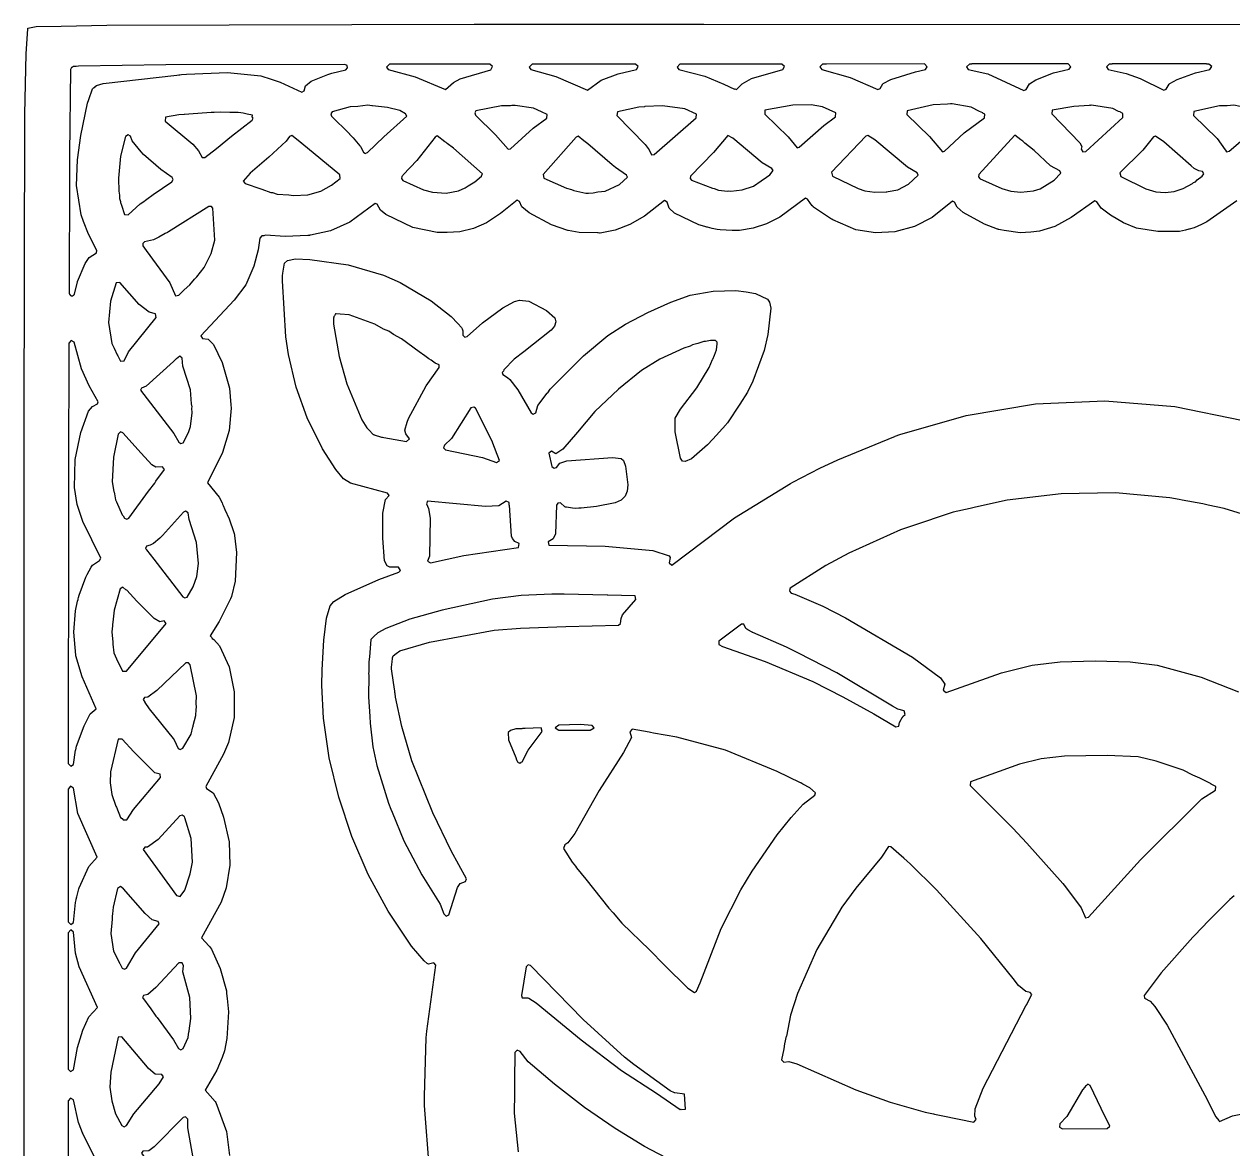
# Model space of a CAD drawing. Header units: millimetres. Extents: x 0 to 299, y 0 to 300.
# Drawn here: x 0.3 to 168.9, y 143.2 to 300 of the extents above; entities that cross this region are included whole.
import ezdxf

# ---------------------------------------------------------------- set-up
doc = ezdxf.new("R2010")
doc.units = ezdxf.units.MM
doc.layers.add('CUT', color=7, linetype='CONTINUOUS')

msp = doc.modelspace()

# ---------------------------------------------------------------- linework, layer by layer
at = {"layer": 'CUT'}
for points in [[(0.3196, 125.6207), (0.3316, 243.8988), (0.4237, 287.4475), (0.5876, 295.8578), (0.8225, 299.3413), (0.839, 299.433), (1.9991, 299.6674), (5.4785, 299.7354), (11.8273, 299.8487), (63.0505, 299.9854), (69.8595, 299.9998), (95.0957, 299.9957), (247.5598, 299.9697), (289.6161, 299.8253), (294.5719, 299.7285), (297.9262, 299.6263), (298.8415, 299.4611), (298.9773, 298.7486), (299.1425, 294.1802), (299.2202, 290.1954), (299.3639, 248.1914), (299.3492, 48.3109)], [(169.4386, 275.3673), (165.2396, 272.4141), (164.4908, 272.0456), (163.4811, 271.5867), (162.7567, 271.4068), (162.7274, 271.3995), (162.2587, 271.2831), (161.4411, 271.08), (158.3907, 271.0761), (155.4269, 271.5751), (153.6175, 272.3133), (151.7985, 273.3744), (150.5113, 274.3532), (149.9076, 275.2452), (149.607, 275.3871), (146.3079, 273.0499), (144.0191, 271.797), (141.9228, 271.1147), (140.7019, 270.9798), (139.187, 270.9252), (136.9813, 271.2114), (136.4615, 271.3242), (136.1847, 271.3843), (136.1407, 271.3939), (136.0301, 271.4179), (134.2161, 272.0889), (131.2773, 273.7402), (130.4398, 274.4826), (130.0507, 275.202), (129.7687, 275.3079), (126.9467, 273.0346), (124.4902, 271.7914), (121.7492, 271.0449), (119.0219, 270.8935), (116.3055, 271.3308), (113.0727, 272.7118), (112.9207, 272.8029), (112.8843, 272.8247), (112.8311, 272.8566), (112.7476, 272.9067), (110.4011, 274.5026), (110.3621, 274.5383), (110.3262, 274.5711), (110.2406, 274.6496), (110.2035, 274.6836), (109.5702, 275.5833), (109.2587, 275.7198), (105.6725, 273.0832), (103.8371, 272.1623), (101.9968, 271.5355), (100.0894, 271.2261), (99.0689, 271.2117), (97.3858, 271.3064), (96.9399, 271.3639), (96.2645, 271.5213), (95.6193, 271.6717), (95.5093, 271.6973), (95.2133, 271.7663), (94.3757, 272.0057), (91.0117, 273.6326), (90.2613, 274.321), (89.9814, 275.1915), (89.6306, 275.3949), (86.8428, 273.2299), (84.7955, 272.0545), (82.7267, 271.2648), (80.6248, 270.8732), (80.5664, 270.8752), (80.3807, 270.8815), (80.2783, 270.8849), (77.7041, 270.9721), (76.1691, 271.2286), (76.1347, 271.2359), (73.8527, 272.0093), (70.7349, 273.6949), (69.7275, 274.5498), (69.3994, 275.2902), (69.0714, 275.4418), (66.7465, 273.5904), (64.7853, 272.3057), (62.9985, 271.4878), (61.0515, 271.0454), (59.2897, 270.9557), (59.0805, 270.9518), (58.9141, 270.9486), (58.6498, 270.9437), (57.9293, 270.9301), (54.5031, 271.6269), (50.7701, 273.4582), (50.0293, 274.0681), (49.555, 274.8958), (49.248, 275.0153), (45.7529, 272.3848), (43.0456, 271.171), (40.2267, 270.57), (40.1349, 270.5576), (40.0941, 270.5521), (40.0425, 270.5452), (39.893, 270.525), (36.7106, 270.4093), (33.9701, 270.5909), (33.7459, 270.4908), (33.4574, 270.5041), (33.1838, 270.1484), (32.9538, 268.5369), (32.3307, 266.2776), (31.22, 263.6638), (29.6248, 261.5185), (24.931, 256.5417), (25.1725, 256.1819), (25.9709, 256.0768), (26.7274, 255.3341), (27.9162, 252.8298), (28.9541, 249.2469), (29.1351, 246.9261), (29.1616, 246.4611), (28.8868, 243.357), (27.9627, 240.2905), (25.8722, 236.0572), (27.5232, 234.0363), (27.9206, 233.2324), (27.992, 233.0708), (28.0747, 232.8836), (28.3129, 232.3446), (28.8929, 231.0322), (29.553, 229.0943), (29.5808, 228.9661), (29.6306, 228.7368), (29.6371, 228.707), (29.6378, 228.7037), (29.9236, 226.3388), (29.7421, 222.3142), (29.2403, 220.2019), (29.0949, 219.875), (27.5113, 216.7225), (26.2606, 214.6893), (26.4664, 214.4727), (26.5234, 214.3385), (26.7436, 214.1811), (27.5699, 213.3116), (28.9218, 210.3781), (29.6212, 206.9207), (29.586, 203.3344), (28.7991, 199.8538), (28.1248, 198.1917), (25.6314, 193.7151), (25.7517, 193.4376), (26.6927, 192.7942), (27.433, 191.429), (28.1271, 189.4366), (28.894, 185.9982), (29.0136, 182.7109), (28.4978, 179.5555), (27.7949, 177.5623), (25.0683, 172.5954), (26.1267, 171.4414), (26.1302, 171.4368), (26.1344, 171.4312), (26.1766, 171.3758), (26.4589, 171.0051), (27.6688, 168.2961), (28.5147, 165.2087), (28.5349, 165.0008), (28.5513, 164.8329), (28.6196, 164.1302), (28.8001, 162.2737), (28.5917, 158.5496), (28.243, 156.8474), (27.9295, 155.9109), (27.1824, 154.152), (25.5791, 151.3601), (26.9591, 149.7516), (27.0387, 149.6328), (28.5261, 145.5691), (28.9539, 142.2475)], [(56.8294, 140.2199), (56.1454, 149.2268), (56.1267, 150.4965), (56.3867, 158.6614), (56.4492, 159.5717), (57.7234, 168.8058), (57.4294, 169.0868), (56.7162, 168.915), (56.5279, 169.0065), (56.0817, 169.3678), (54.3363, 171.4111), (51.0897, 176.2942), (48.3098, 181.4262), (46.0166, 186.7366), (44.1845, 192.2028), (42.8572, 197.693), (42.0657, 203.2202), (41.8366, 207.7981), (41.8601, 209.9513), (42.0927, 214.0992), (42.4627, 217.1723), (42.9957, 218.8818), (43.5186, 219.5027), (45.0594, 220.456), (49.7774, 222.573), (52.5786, 223.5701), (52.7911, 223.8306), (52.5356, 224.2919), (51.329, 224.292), (50.9323, 224.4496), (50.5715, 225.1477), (50.326, 228.31), (50.327, 228.7509), (50.3535, 231.7907), (50.728, 233.7367), (51.2011, 234.2551), (50.9688, 234.6144), (45.8213, 236.0091), (44.8352, 236.6216), (43.7905, 237.8841), (41.9427, 240.7619), (39.7748, 245.1291), (38.2548, 249.3893), (37.1959, 253.9275), (36.8277, 256.4123), (36.3581, 264.225), (36.3608, 264.5027), (36.3633, 264.7618), (36.3645, 264.8867), (36.3682, 265.2681), (36.6333, 266.6781), (37.0394, 267.0365), (37.0437, 267.0394), (38.1755, 267.2778), (40.1357, 267.1971), (45.4816, 266.4385), (50.4412, 264.98), (52.7575, 263.9758), (57.0856, 261.4188), (59.8619, 259.2548), (60.8101, 258.2786), (61.3052, 257.6934), (61.3724, 257.5333), (61.4801, 257.2424), (61.4993, 257.1907), (61.5047, 257.176), (61.5061, 257.1723), (61.4734, 256.6186), (61.7682, 256.3495), (62.0907, 256.4279), (64.2413, 258.3533), (67.0774, 260.4654), (68.6775, 261.3136), (69.3946, 261.5084), (70.6842, 261.3788), (73.144, 260.0931), (74.3243, 259.0307), (74.4668, 258.4801), (74.2798, 257.8835), (73.809, 257.3183), (70.0042, 254.2939), (68.6578, 253.2828), (67.1829, 251.7814), (67.1409, 251.6007), (66.9957, 251.449), (67.0836, 251.1605), (67.7272, 250.751), (68.0309, 250.4296), (69.1556, 249.0235), (71.0109, 245.8117), (71.2912, 245.6328), (71.6576, 245.7929), (71.962, 246.8203), (73.2533, 248.524), (73.322, 248.6146), (73.6795, 249.0862), (73.7941, 249.2374), (78.2979, 253.7423), (81.7134, 256.6059), (84.1487, 258.1571), (87.301, 259.7937), (90.5129, 261.2482), (93.1866, 262.191), (96.4039, 262.7464), (99.5752, 262.8399), (101.0189, 262.6846), (102.3007, 262.4602), (103.9834, 261.6434), (104.2594, 261.2233), (104.4233, 260.4012), (104.424, 260.3856), (104.0005, 256.706), (103.5045, 254.4772), (101.9478, 250.2119), (101.1808, 248.7033), (100.138, 247.0298), (98.3779, 244.4306), (98.3032, 244.3384), (98.2583, 244.2829), (98.1885, 244.1967), (98.1501, 244.1493), (96.3645, 242.1363), (95.5894, 241.3366), (93.3595, 239.3753), (92.4689, 238.9993), (92.1115, 239.0679), (91.8573, 239.4617), (91.0859, 243.1491), (91.0862, 245.0457), (91.8473, 246.3169), (94.1276, 249.2686), (95.8566, 252.1308), (96.3143, 253.2346), (96.3439, 253.2895), (96.5622, 253.8323), (96.868, 254.5698), (96.9394, 255.4072), (96.9769, 255.66), (96.7282, 255.8966), (96.0045, 255.9127), (95.3463, 255.7408), (95.1131, 255.7279), (94.2517, 255.4547), (93.5299, 255.2661), (93.1828, 255.1157), (92.3012, 254.836), (88.9533, 253.282), (86.4028, 251.693), (83.1765, 249.1016), (79.8927, 245.9693), (77.4594, 243.0862), (75.4167, 240.7376), (74.458, 240.0937), (73.843, 240.4383), (73.4698, 240.1674), (73.9123, 238.3314), (74.2425, 238.0965), (74.5284, 238.1933), (74.9918, 238.7792), (76.0084, 239.1159), (82.3501, 239.5684), (83.5873, 239.4366), (83.9121, 239.1588), (84.169, 238.3713), (84.4824, 235.754), (84.4188, 234.903), (84.1143, 234.1889), (83.5679, 233.6449), (82.74, 233.2527), (80.1366, 232.7383), (77.9729, 232.5204), (77.687, 232.5039), (77.6862, 232.5039), (77.6759, 232.5033), (77.1863, 232.475), (76.7703, 232.4999), (75.9304, 232.6401), (75.8477, 232.6539), (75.8327, 232.6564), (75.8181, 232.6589), (75.7328, 232.6877), (75.1062, 233.2516), (74.7148, 233.2011), (74.5643, 232.9096), (74.4003, 228.9299), (74.0792, 228.2341), (73.3902, 227.8188), (73.4713, 227.3374), (81.3547, 227.1922), (87.9884, 226.5865), (90.2646, 225.8835), (90.4141, 225.6262), (90.2623, 224.8638), (90.6328, 224.5803), (99.3741, 231.1489), (107.1586, 235.9469), (107.4853, 236.1192), (111.2727, 238.0767), (113.7707, 239.2411), (121.596, 242.4706), (121.7295, 242.5187), (121.7842, 242.5384), (121.794, 242.5419), (122.4125, 242.7647), (131.6842, 245.4288), (141.36, 247.0391), (151.0075, 247.4667), (160.7647, 246.6744), (170.3191, 244.7549)], [(175.0645, 230.2084), (167.632, 232.4723), (165.4103, 232.9071), (164.6712, 233.1005), (161.8178, 233.6467), (161.3751, 233.6969), (160.0877, 233.9489), (152.5131, 234.6407), (144.941, 234.5181), (137.407, 233.6477), (132.9677, 232.6454), (132.4149, 232.5306), (132.2476, 232.4828), (129.8842, 231.9492), (127.0954, 231.0112), (126.7116, 230.9015), (126.1373, 230.6889), (122.5218, 229.4729), (115.3335, 226.2246), (112.1209, 224.4976), (107.1559, 221.372), (107.0568, 221.0222), (107.0726, 221.0013), (107.0561, 220.9574), (107.2794, 220.6581), (107.766, 220.5393), (111.6788, 218.8555), (114.8493, 217.2403), (124.1887, 211.751), (128.0861, 208.8556), (128.7123, 207.9885), (128.482, 207.1478), (128.8756, 206.8119), (136.6163, 209.5392), (140.868, 210.6334), (144.7876, 211.0638), (149.6611, 211.2152), (154.5317, 211.0627), (158.3187, 210.6324), (164.4312, 208.9377), (169.6724, 206.9166)], [(169.0249, 178.4724), (168.7859, 178.2322), (168.4586, 177.9358), (165.2467, 174.7241), (164.7742, 174.1994), (163.2896, 172.707), (158.8798, 167.6936), (156.4739, 164.5482), (156.5643, 164.1905), (157.3324, 163.7506), (157.9629, 163.0016), (159.6837, 160.4233), (164.9777, 150.6678), (166.491, 147.6262), (166.8997, 147.126), (166.9494, 147.0344), (166.9674, 147.0432), (167.0165, 146.9831), (168.8186, 147.7796), (175.1082, 149.0264)], [(90.8271, 141.4214), (86.8397, 143.4896), (82.7132, 146.0074), (78.465, 148.9503), (74.2799, 152.1949), (70.6092, 155.3193), (69.4652, 156.7549), (69.0671, 156.9306), (68.7486, 156.5898), (68.7291, 154.7806), (68.689, 154.4784), (68.6882, 150.9717), (68.6576, 148.1258), (69.217, 142.7723)]]:
    msp.add_lwpolyline(points, dxfattribs=at)
for points in [[(22.9614, 293.0439), (28.6655, 293.2819), (33.3334, 292.8185), (34.7576, 292.3377), (36.0321, 291.9026), (39.0592, 290.5041), (39.3798, 290.6964), (39.5321, 291.4121), (40.3244, 292.0753), (42.6665, 292.9977), (43.2017, 293.1608), (45.1784, 293.6418), (45.3914, 293.8927), (45.3363, 294.2171), (45.0146, 294.3852), (20.0941, 294.3152), (7.8922, 294.1342), (7.5849, 294.0842), (7.2099, 294.0817), (7.0555, 293.998), (6.9423, 293.9796), (6.9141, 293.9214), (6.8926, 293.9098), (6.8919, 293.8756), (6.7979, 293.6816), (6.655, 281.8821), (6.6531, 281.7854), (6.6449, 279.5225), (6.5818, 262.4941), (6.5833, 262.4915), (6.5832, 262.4456), (6.6607, 262.3595), (6.7823, 262.1521), (6.8554, 262.1434), (6.894, 262.1006), (6.966, 262.1303), (7.0752, 262.1173), (7.2062, 262.2292), (7.2944, 262.2656), (7.3068, 262.3152), (7.3258, 262.3314), (7.7428, 264.0575), (7.744, 264.0622), (7.7506, 264.0887), (7.7549, 264.106), (7.7582, 264.1192), (8.8378, 266.6451), (9.3828, 267.4694), (10.418, 268.1115), (10.4498, 268.4421), (9.2874, 270.7124), (8.5781, 272.4723), (8.2637, 273.4293), (7.6259, 277.5024), (7.7468, 281.0962), (8.2053, 284.4623), (9.1666, 289.0001), (9.316, 289.4978), (9.8499, 290.9725), (9.9887, 291.1307), (10.1971, 291.2849), (10.1972, 291.285), (10.2016, 291.2882), (10.4277, 291.4557), (11.3158, 291.7335), (11.3551, 291.7412), (21.5926, 292.8963), (21.8979, 292.9292), (22.0186, 292.9423), (22.2694, 292.9693)], [(65.2536, 294.406), (51.2402, 294.4056), (50.852, 294.0181), (51.0883, 293.658), (54.8549, 292.6395), (59.0892, 290.9054), (60.167, 291.867), (61.1094, 292.3906), (65.4007, 293.656), (65.6357, 294.0915)], [(74.4673, 292.699), (78.8628, 290.8168), (80.7863, 292.1819), (83.1369, 293.0649), (85.6916, 293.6642), (85.9271, 294.0999), (85.5446, 294.4145), (85.2542, 294.4143), (85.2484, 294.4202), (78.4828, 294.4103), (71.1376, 294.406), (70.7482, 294.0196), (70.9836, 293.6588)], [(105.5981, 294.441), (91.9931, 294.4272), (91.9858, 294.4205), (91.7662, 294.4203), (91.3771, 294.0251), (91.6265, 293.6674), (95.2272, 292.7289), (97.8605, 291.6404), (99.3707, 290.9504), (99.431, 290.9912), (99.6385, 290.9054), (100.4376, 291.6731), (100.444, 291.6774), (101.7222, 292.422), (106.1067, 293.683), (106.3429, 294.1186), (105.9602, 294.4335), (105.6058, 294.4331)], [(119.6697, 291.0181), (120.0479, 291.6965), (120.0913, 291.7318), (120.1053, 291.7432), (120.1083, 291.7457), (120.1092, 291.7465), (121.1874, 292.291), (124.6143, 293.3731), (125.9876, 293.6924), (126.2579, 294.0668), (125.8682, 294.4526), (112.2108, 294.4429), (112.2036, 294.4363), (111.6601, 294.4363), (111.2707, 294.0542), (111.5343, 293.6782), (115.5019, 292.5777), (119.3649, 290.884)], [(140.5251, 291.6681), (141.3884, 292.2384), (143.8317, 293.2036), (145.2388, 293.5411), (146.0346, 293.7112), (146.2843, 294.0691), (145.8947, 294.4642), (132.4475, 294.4545), (132.4277, 294.4363), (132.1177, 294.4363), (131.7283, 294.0534), (131.9581, 293.6916), (134.6833, 293.0823), (139.7199, 290.7404), (140.0275, 290.8713)], [(165.1721, 294.4578), (152.0225, 294.4634), (151.9932, 294.4363), (151.6117, 294.4363), (151.2223, 294.0506), (151.4921, 293.6762), (153.9736, 293.1273), (155.9594, 292.4268), (159.245, 290.8045), (159.5548, 290.9277), (159.973, 291.6389), (160.0778, 291.7285), (161.1147, 292.2669), (163.6526, 293.2142), (165.6595, 293.6777), (165.9222, 294.091), (165.5353, 294.4363), (165.2248, 294.4363)], [(46.8292, 288.5089), (45.7816, 288.4504), (43.2789, 287.7572), (43.0777, 287.486), (43.1641, 287.1595), (45.6345, 284.7362), (45.6726, 284.6946), (45.6865, 284.6794), (45.8103, 284.5442), (46.1827, 284.1378), (47.1106, 283.0576), (47.1147, 283.0519), (47.1213, 283.0426), (47.1583, 282.9906), (47.197, 282.9364), (47.6442, 282.1313), (47.8387, 282.0354), (47.8492, 282.0207), (47.8629, 282.0235), (47.943, 281.984), (48.023, 282.0566), (48.1816, 282.0894), (50.4819, 284.2867), (53.666, 287.1746), (53.5165, 287.5074), (52.7004, 287.9515), (50.9942, 288.3896), (48.9065, 288.6249), (48.7858, 288.6181), (48.2515, 288.6858)], [(73.2151, 286.8777), (73.2622, 287.4221), (72.4746, 287.7766), (72.4729, 287.779), (72.4551, 287.7854), (71.3632, 288.2767), (68.7861, 288.6557), (68.4247, 288.644), (68.3422, 288.6557), (68.1505, 288.6352), (66.8789, 288.5942), (63.3093, 287.8969), (63.1587, 287.6456), (63.249, 287.3309), (66.0661, 284.5529), (67.7998, 282.5593), (68.1216, 282.6292), (71.3011, 285.5102)], [(92.4325, 288.2136), (89.3447, 288.6248), (89.3363, 288.6262), (89.3346, 288.6261), (89.334, 288.6262), (89.309, 288.6249), (86.8634, 288.505), (86.8134, 288.4915), (86.0209, 288.4492), (83.0504, 287.7915), (82.9809, 287.2439), (86.9325, 283.206), (87.4861, 282.4859), (87.7852, 281.7739), (88.1855, 281.818), (94.0026, 286.9415), (94.0572, 287.4681)], [(106.8679, 284.2712), (108.102, 282.7735), (108.3949, 282.8462), (111.8236, 285.8764), (113.4701, 287.0863), (113.508, 287.6344), (111.6612, 288.4732), (110.0453, 288.7486), (107.5255, 288.6899), (103.6213, 288.0147), (103.5898, 287.4714)], [(134.265, 287.4739), (134.0002, 287.607), (133.9884, 287.655), (133.553, 287.8318), (132.3626, 288.4303), (129.7288, 288.8994), (129.5275, 288.8883), (129.4811, 288.897), (129.0773, 288.8636), (127.0587, 288.7529), (123.4432, 287.9105), (123.3931, 287.3813), (126.5544, 284.3141), (128.3646, 282.2149), (128.65, 282.295), (131.4118, 284.8253), (134.2117, 286.9484)], [(153.5438, 287.5233), (153.1867, 287.7089), (153.1589, 287.7585), (152.9321, 287.8411), (152.144, 288.2506), (149.1346, 288.6858), (149.0224, 288.679), (148.9896, 288.6845), (148.8207, 288.6667), (146.7119, 288.5384), (143.6645, 288.0234), (143.6105, 287.4753), (147.5175, 283.4448), (147.7844, 282.9455), (147.7151, 282.579), (147.9216, 282.2062), (148.346, 282.2457), (153.5175, 286.9793)], [(168.0518, 288.6093), (167.0093, 288.594), (163.4395, 287.8152), (163.3796, 287.2757), (166.6842, 284.0623), (167.7772, 282.467), (167.8394, 282.4338), (167.9763, 282.1933), (168.3393, 282.2831), (173.7342, 286.9031), (173.7649, 287.4517), (172.2469, 288.2169), (169.8623, 288.5409), (168.9939, 288.6846)], [(19.9824, 286.4947), (23.8292, 283.2452), (24.6276, 282.3489), (25.1535, 281.4042), (25.4886, 281.4066), (27.1372, 282.6492), (29.2385, 284.396), (32.0936, 286.5948), (32.2503, 286.891), (32.124, 287.0965), (32.1432, 287.2907), (31.426, 287.4346), (30.861, 287.5983), (30.5319, 287.6142), (30.1724, 287.6863), (29.0193, 287.687), (27.74, 287.7485), (26.8118, 287.6881), (26.4002, 287.6883), (23.2735, 287.4579), (22.6699, 287.4186), (22.6366, 287.411), (21.9072, 287.3572), (20.02, 287.0433)], [(13.7651, 275.1546), (13.9093, 274.7629), (14.3202, 273.4731), (14.8358, 273.4298), (16.5068, 274.948), (16.991, 275.2948), (17.2476, 275.4787), (17.4466, 275.6212), (18.2927, 276.2273), (20.9285, 278.0365), (21.0901, 278.3295), (20.9646, 278.6398), (19.3843, 279.7156), (16.9748, 281.8209), (16.6106, 282.2011), (15.3939, 283.7295), (15.133, 284.3806), (14.8085, 284.5597), (14.4449, 284.3178), (13.7358, 281.588), (13.4624, 278.5223), (13.4647, 278.4795), (13.4634, 278.4689), (13.4968, 276.6916), (13.5894, 276.161), (13.615, 275.6866), (13.7417, 275.289)], [(43.1974, 277.53), (44.3697, 278.4818), (44.3276, 279.0101), (39.0178, 283.3544), (38.9871, 283.382), (38.9689, 283.3944), (37.6426, 284.4795), (37.3387, 284.3381), (36.8649, 283.6826), (34.4327, 281.4587), (31.8183, 279.2057), (30.8721, 278.1256), (31.13, 277.7759), (33.3172, 277.0257), (33.3363, 277.0157), (33.4515, 276.9796), (34.716, 276.5459), (34.9406, 276.5139), (35.5918, 276.3101), (37.2309, 276.1866), (37.8737, 276.0947), (39.8732, 276.2183), (41.7052, 276.6948)], [(53.145, 278.9188), (52.9805, 278.7453), (52.923, 278.4573), (53.1148, 278.1911), (56.0059, 276.9045), (57.2678, 276.5738), (59.1501, 276.4294), (60.9019, 276.7703), (61.8162, 277.1775), (62.2204, 277.4633), (63.1666, 278.0046), (64.0911, 278.7947), (64.1876, 279.0708), (64.1839, 279.0741), (64.2269, 279.1366), (60.189, 282.6951), (59.2969, 283.3652), (59.1587, 283.4865), (58.9951, 283.5919), (57.9108, 284.4065), (57.6236, 284.2558), (55.0826, 280.99), (53.1615, 278.9754)], [(72.7933, 278.511), (75.9542, 277.1155), (76.6329, 276.9498), (76.9458, 276.8136), (78.6429, 276.4559), (78.6557, 276.456), (78.7746, 276.4269), (79.0336, 276.4572), (79.6715, 276.4594), (80.3229, 276.6081), (81.3585, 276.7292), (83.3294, 277.6568), (84.4546, 278.6449), (84.3279, 278.9514), (82.756, 280.0136), (82.3246, 280.3779), (78.9264, 283.3253), (78.3595, 283.7265), (77.5895, 284.3768), (77.2883, 284.2404), (72.6678, 279.0564)], [(93.1792, 278.4884), (93.3659, 278.2648), (96.3053, 277.1495), (96.5558, 277.1055), (97.1279, 276.867), (98.3979, 276.7311), (98.5724, 276.7517), (98.857, 276.7018), (100.4468, 276.8773), (102.0068, 277.4075), (103.0689, 278.138), (103.2827, 278.2707), (103.3555, 278.3351), (104.2832, 278.9731), (104.7496, 279.5826), (104.5872, 279.8788), (103.2407, 280.6504), (99.1292, 284.097), (98.4291, 284.4928), (96.4375, 282.123), (93.2178, 278.8117)], [(120.5257, 276.6096), (120.5285, 276.6101), (120.5927, 276.6092), (120.8054, 276.6615), (122.1467, 276.9106), (123.6243, 277.698), (124.9997, 278.9377), (124.837, 279.2718), (123.4738, 280.0542), (118.9551, 283.8807), (117.976, 284.4856), (117.6899, 284.3803), (112.9129, 279.3494), (113.0231, 278.8044), (116.6335, 277.0817), (117.5462, 276.7482), (118.9173, 276.5788)], [(133.5783, 278.4687), (133.5985, 278.4596), (133.6131, 278.4421), (133.9502, 278.2999), (136.6293, 277.0834), (137.8891, 276.699), (139.2778, 276.579), (141.083, 276.7492), (141.9868, 277.0471), (143.9278, 278.2509), (144.8818, 279.2256), (144.7369, 279.5261), (143.4308, 280.254), (141.1707, 282.3893), (139.8728, 283.4144), (139.5833, 283.6763), (139.2986, 283.8679), (138.4501, 284.538), (133.4414, 279.0241), (133.3934, 278.6982)], [(153.1079, 279.2661), (153.2344, 278.7389), (156.7394, 277.059), (158.1202, 276.6381), (159.4384, 276.5208), (160.6963, 276.6671), (161.9288, 277.0774), (163.2532, 277.802), (163.3935, 277.9052), (163.6571, 278.0318), (163.9009, 278.2783), (164.5891, 278.7845), (164.799, 279.1269), (164.6188, 279.4777), (164.1101, 279.5343), (163.4714, 279.8891), (163.0653, 280.2392), (159.2387, 283.5974), (158.084, 284.3792), (157.8115, 284.2716), (156.3222, 282.43), (156.2666, 282.37)], [(26.0845, 274.5754), (20.4415, 271.0587), (20.317, 270.9882), (20.286, 270.9706), (19.9715, 270.7924), (19.0985, 270.2978), (18.3571, 269.9118), (17.1161, 269.6393), (16.8689, 269.413), (16.8722, 269.113), (17.326, 268.4416), (20.6524, 263.9362), (21.4439, 262.1346), (21.8656, 262.2094), (22.6094, 262.9653), (23.4037, 263.6687), (24.0858, 264.4656), (24.3841, 264.7688), (25.4008, 266.0879), (26.4095, 268.0224), (26.9017, 269.872), (26.647, 274.3391), (26.4228, 274.5931)], [(12.1007, 258.3884), (12.5545, 255.4942), (12.8707, 254.8232), (13.2691, 253.8713), (13.3688, 253.7662), (13.7288, 253.0023), (14.2699, 253.0422), (14.878, 254.3243), (18.7153, 259.0818), (18.6156, 259.5876), (17.7303, 259.8263), (16.3544, 260.9267), (13.6782, 263.9967), (13.1309, 263.9453), (12.3655, 261.3928)], [(50.4374, 257.4929), (49.2145, 258.168), (45.658, 259.4558), (44.4021, 259.5542), (43.8363, 259.6103), (43.827, 259.5992), (43.7447, 259.6057), (43.6028, 259.3306), (43.5122, 259.222), (43.5159, 259.162), (43.4315, 258.9984), (43.4489, 258.1865), (44.233, 253.6539), (45.3189, 249.8272), (47.4254, 244.8354), (48.0947, 243.6911), (48.3204, 243.4682), (48.3234, 243.4632), (48.3588, 243.4303), (49.0009, 242.7963), (49.0599, 242.7783), (49.1213, 242.7212), (50.1256, 242.4108), (50.2857, 242.4035), (50.4782, 242.3447), (53.6551, 241.7937), (54.052, 242.1856), (53.5295, 242.8863), (53.4119, 243.3907), (53.708, 244.5024), (53.9142, 244.997), (56.3708, 249.5671), (58.1912, 252.1119), (58.1807, 252.4828), (57.6484, 252.7475), (57.0617, 253.1483), (56.7674, 253.3495), (56.1881, 253.7453), (55.3839, 254.2948), (52.954, 256.1037), (51.8213, 256.7289), (51.167, 257.176)], [(7.5219, 211.9507), (7.5166, 211.9713), (7.5158, 211.9741), (7.5096, 211.9982), (7.2628, 215.2009), (7.4757, 218.2011), (7.7618, 219.5414), (7.8258, 219.782), (7.8464, 219.8595), (7.8962, 220.047), (7.9791, 220.3584), (8.9236, 222.8814), (9.1015, 223.2774), (9.6657, 224.2848), (9.8422, 224.5517), (10.8465, 225.235), (10.9946, 225.5236), (8.483, 230.6407), (7.7268, 232.9999), (7.3562, 235.3901), (7.4471, 239.2746), (8.2101, 243.0836), (9.2898, 246.0335), (9.8389, 246.7076), (10.5293, 247.0367), (10.639, 247.3206), (9.3639, 249.5739), (8.314, 251.9435), (7.3071, 255.6598), (6.8725, 255.8979), (6.556, 255.5167), (6.5545, 254.7963), (6.5529, 254.7946), (6.5193, 238.0638), (6.5218, 238.0612), (6.5169, 235.5314), (6.5141, 235.5287), (6.5096, 231.8399), (6.4413, 196.9016), (6.8399, 196.5123), (7.1964, 196.7675), (7.4998, 198.7772), (7.5032, 198.7911), (7.5084, 198.8126), (7.5107, 198.8219), (7.6345, 199.3294), (8.6762, 202.1413), (9.5317, 203.821), (10.3672, 204.5152), (8.3942, 208.9987), (7.5307, 211.9164)], [(22.4689, 241.6337), (23.2433, 243.0467), (23.5229, 243.8894), (23.7546, 245.8014), (23.7037, 246.4733), (23.7233, 246.6361), (23.6598, 247.0522), (23.5102, 249.0245), (22.431, 252.3162), (22.3665, 253.4433), (22.0101, 253.6972), (21.5808, 253.3146), (21.5124, 253.3171), (21.1651, 252.944), (17.3305, 249.5264), (16.669, 249.2635), (16.526, 248.968), (21.1865, 242.9181), (21.8716, 241.7068), (22.153, 241.5291)], [(59.0597, 240.6303), (64.2122, 239.5976), (66.1767, 238.8805), (66.6233, 239.1418), (66.0554, 240.5753), (66.0197, 240.717), (65.8978, 240.9733), (65.5128, 241.945), (63.2378, 246.4362), (63.0035, 246.6138), (62.5978, 246.4798), (59.9087, 242.2417), (58.9487, 241.3153), (58.7944, 240.9388)], [(13.9952, 231.5911), (14.1428, 231.4614), (14.3103, 231.12), (14.6163, 230.9824), (14.9157, 231.1337), (17.6736, 234.8999), (18.5232, 235.9958), (18.6703, 236.261), (19.8855, 237.9204), (19.6268, 238.2646), (18.6788, 238.2487), (18.127, 238.5513), (16.6116, 240.165), (14.0661, 243.0129), (13.7611, 243.1378), (13.4036, 242.8492), (12.7597, 239.6343), (12.583, 236.1901), (12.8446, 234.819), (12.8517, 234.7225), (12.9052, 234.5016), (13.0671, 233.6532), (13.1534, 233.4773), (13.1743, 233.3911)], [(56.5736, 233.466), (56.41, 233.0963), (56.7241, 232.4637), (56.9463, 231.1167), (56.8557, 225.8069), (56.5844, 225.1411), (56.9779, 224.8966), (61.6095, 225.9199), (69.2534, 227.0185), (69.3488, 227.5674), (68.754, 227.8391), (68.3942, 228.2884), (68.2847, 228.618), (68.0718, 231.5031), (67.9996, 232.9149), (67.9664, 232.9307), (67.9384, 233.3107), (67.5382, 233.4773), (66.5242, 232.8305), (64.6386, 232.7348)], [(17.3577, 226.7397), (17.3666, 226.6882), (18.4078, 225.3791), (22.4577, 220.1318), (22.7225, 219.9986), (23.032, 220.1164), (23.8726, 221.5515), (24.3887, 222.9843), (24.6296, 224.7867), (24.3614, 227.738), (23.3083, 230.923), (23.1812, 231.8406), (22.8303, 232.0832), (22.5294, 231.9526), (19.6134, 228.7202), (19.228, 228.3229), (18.353, 227.5721), (18.3525, 227.5719), (18.3503, 227.5708), (18.3344, 227.5629), (17.8907, 227.3432), (17.3866, 227.1937), (17.3171, 227.059), (17.3035, 227.0523), (17.306, 227.0376), (17.2346, 226.8991)], [(13.6591, 210.5732), (14.0385, 209.7692), (14.5939, 209.7637), (20.1095, 216.4172), (19.8641, 216.7805), (19.216, 216.675), (18.458, 217.1226), (16.0429, 219.5478), (14.6177, 221.0696), (14.4807, 221.1165), (14.084, 221.5149), (13.7243, 221.2689), (12.8561, 218.2986), (12.7156, 217.0099), (12.6136, 216.2625), (12.6174, 216.1088), (12.5241, 215.2534), (12.6729, 213.8168), (12.6771, 213.6436), (12.7004, 213.5516), (12.8259, 212.3394), (13.2166, 211.5114), (13.2582, 211.3467)], [(51.5646, 210.4185), (51.5822, 210.6245), (51.5975, 210.8037), (51.614, 210.9968), (51.6692, 211.6429), (51.754, 211.9252), (52.1925, 212.2578), (52.7144, 212.5995), (56.8332, 213.8104), (65.8697, 215.5092), (69.5132, 215.7963), (75.8288, 216.0273), (83.1893, 216.1758), (83.456, 216.4252), (83.5663, 217.1334), (83.7761, 217.6288), (85.6335, 219.7514), (85.4997, 220.2951), (81.7243, 220.3746), (81.5927, 220.3891), (75.6136, 220.5396), (75.0113, 220.5158), (73.8907, 220.5394), (69.6053, 220.3276), (65.6142, 219.8173), (58.6082, 218.3079), (54.1182, 217.0126), (50.7591, 215.71), (49.6228, 215.1072), (49.0843, 214.603), (48.9157, 214.4684), (48.9114, 214.441), (48.6383, 214.1852), (48.4933, 211.7922), (48.3829, 211.0932), (48.3658, 209.6882), (48.3524, 209.4674), (48.36, 209.2167), (48.3233, 206.2152), (48.5352, 203.4525), (48.5633, 202.5266), (48.922, 199.2275), (49.4989, 196.6423), (51.1207, 191.3566), (51.4514, 190.5503), (51.4623, 190.517), (51.6211, 190.1368), (53.2621, 186.1364), (55.7624, 181.3746), (58.3247, 177.2799), (58.8229, 175.9581), (59.1449, 175.6188), (59.5421, 175.7998), (60.7271, 179.6311), (61.0967, 180.1608), (61.8779, 180.459), (61.977, 180.8139), (59.8454, 184.7102), (57.3039, 190.0051), (54.3621, 197.2825), (52.991, 202.0651), (52.1118, 206.1341), (52.0313, 206.684), (52.0119, 206.8164), (51.9831, 207.0134), (51.8069, 208.2175), (51.5642, 210.107)], [(121.3822, 204.8894), (113.6497, 209.549), (108.3086, 212.2954), (107.9061, 212.4702), (106.6412, 213.1139), (101.9372, 215.1616), (101.8945, 215.1852), (101.8437, 215.2132), (101.8195, 215.2265), (101.2185, 215.558), (100.9676, 215.7443), (100.6954, 216.3467), (100.3286, 216.3158), (97.198, 213.9615), (97.1682, 213.4999), (97.6865, 213.202), (103.6621, 211.1381), (110.3032, 208.3475), (114.4695, 206.2164), (118.8186, 203.8186), (121.8489, 201.9995), (122.2971, 202.1239), (122.3637, 202.6138), (122.6103, 203.0369), (122.768, 203.3072), (122.7873, 203.3403), (122.8653, 203.4742), (123.1782, 203.7553), (123.0288, 204.2302), (122.1254, 204.494)], [(24.3245, 205.277), (24.3564, 206.3219), (23.4835, 210.6427), (23.2424, 210.9645), (22.8758, 210.9249), (18.8262, 207.0864), (17.5845, 206.1594), (17.0937, 206.0888), (16.9095, 205.8086), (17.1659, 205.476), (17.1511, 205.4074), (17.7698, 204.5144), (21.0892, 200.3862), (21.221, 200.2153), (21.8148, 198.9928), (22.078, 198.8507), (22.4413, 199.0222), (23.5878, 201.0106), (23.8552, 202.0151), (23.8791, 202.0647), (23.9004, 202.1847), (24.2728, 203.5837), (24.2986, 204.4289), (24.3579, 204.7629)], [(79.5229, 202.1996), (77.8283, 202.351), (74.893, 202.2602), (74.3483, 201.897), (74.893, 201.5339), (79.2506, 201.5339), (79.7953, 201.897)], [(68.1441, 201.5234), (67.8228, 201.2455), (67.8718, 200.2057), (68.8582, 197.7637), (68.9793, 197.4263), (69.0255, 197.3495), (69.1144, 197.1294), (69.177, 197.0979), (69.2207, 197.0253), (69.3466, 197.0128), (69.4387, 196.9665), (69.4956, 196.9979), (69.5819, 196.9893), (69.6286, 197.0712), (69.7565, 197.1417), (70.612, 198.758), (72.5404, 201.3902), (72.4076, 201.9011), (70.1609, 201.7851), (69.809, 201.7798), (69.6933, 201.7609), (68.8774, 201.7188)], [(100.2767, 179.267), (101.8547, 181.9079), (105.3438, 186.9761), (107.2563, 189.375), (108.9245, 191.2566), (110.5861, 192.504), (110.6824, 192.8264), (109.8929, 193.5297), (108.8966, 194.0276), (108.618, 194.2019), (108.5578, 194.1969), (105.341, 195.8045), (98.1344, 198.7602), (91.3364, 200.5734), (88.0578, 201.1498), (87.669, 201.2347), (87.475, 201.2523), (85.0902, 201.6716), (84.7642, 201.304), (84.9872, 200.5317), (83.8841, 198.4396), (80.4827, 193.1227), (77.0895, 187.1566), (76.1486, 185.8213), (75.7045, 185.5741), (75.5176, 185.0528), (76.7349, 183.1567), (77.1778, 182.5987), (77.3276, 182.3576), (78.6374, 180.7592), (81.8252, 176.7418), (82.4711, 176.0809), (83.6371, 174.6581), (87.5252, 170.9091), (89.6231, 168.7624), (92.8705, 165.5772), (93.8033, 164.975), (94.0706, 165.1708), (94.577, 166.3218), (97.5227, 173.8802)], [(12.3476, 195.7643), (12.3135, 194.1941), (12.5504, 192.5963), (13.104, 190.9599), (13.1774, 190.8198), (13.7359, 189.3907), (14.0062, 189.237), (14.113, 189.0331), (14.6447, 189.0615), (15.5784, 190.4789), (19.3495, 194.949), (19.2712, 195.4135), (18.5422, 195.5816), (15.5976, 198.5463), (13.9858, 200.3111), (13.4368, 200.2801)], [(142.1236, 197.5716), (139.1228, 196.7989), (132.2683, 194.3596), (132.253, 193.8376), (138.1651, 187.8876), (140.1238, 185.7776), (145.1478, 180.1667), (145.5096, 179.727), (147.7143, 176.7889), (148.3235, 175.4033), (148.742, 175.4852), (155.9638, 183.495), (164.525, 191.9961), (166.4649, 193.1715), (166.4794, 193.7158), (165.8336, 194.0359), (165.8217, 194.051), (164.2779, 194.8715), (163.2867, 195.2986), (161.9127, 195.9799), (158.1819, 197.2445), (155.6419, 197.8178), (151.3334, 198.0257), (145.3921, 197.9358)], [(7.9584, 179.4162), (8.006, 179.5875), (9.3422, 182.5332), (10.4821, 183.8298), (7.8126, 189.9263), (7.203, 193.4519), (6.7918, 193.7249), (6.4413, 193.3374), (6.4413, 174.8269), (6.8261, 174.4375), (7.2109, 174.7424), (7.4602, 177.5131), (7.559, 177.8905), (7.5862, 177.9944), (7.6696, 178.3132)], [(22.6764, 189.4941), (22.6195, 189.5006), (22.3347, 189.7136), (22.0286, 189.5929), (18.9987, 186.2873), (17.5191, 185.2395), (17.1596, 185.2551), (16.9224, 184.9278), (21.5527, 178.4826), (22.0753, 178.3795), (22.7285, 179.261), (23.4845, 181.5099), (23.7862, 183.146), (23.6025, 186.4426), (22.7142, 189.3372)], [(140.1216, 163.3047), (140.1369, 163.3474), (140.8381, 164.6958), (140.6145, 164.9504), (140.0152, 165.1165), (138.9958, 165.9428), (138.209, 166.9078), (133.7147, 172.5254), (127.5441, 179.3009), (123.8597, 182.9245), (123.4276, 183.3036), (122.9988, 183.7262), (122.2779, 184.3125), (121.1892, 185.268), (120.8348, 185.3495), (119.8723, 183.851), (116.2813, 179.5359), (114.3219, 176.8542), (110.8434, 170.9563), (108.161, 164.8336), (107.1985, 161.7922), (106.6077, 158.883), (106.5759, 158.8658), (106.326, 157.8153), (106.2526, 157.135), (105.94, 155.5954), (106.2345, 155.2368), (106.9294, 155.3525), (108.0847, 155.0329), (116.3009, 151.3775), (121.0674, 149.6574), (125.9701, 148.2653), (127.1225, 148.0345), (127.256, 147.9965), (128.4078, 147.7771), (132.7653, 146.9046), (133.0624, 147.2688), (132.8745, 147.7238), (132.9102, 148.7431), (134.0418, 151.6267), (140.0043, 163.0924)], [(14.5903, 168.3762), (15.8628, 170.4839), (19.1583, 174.5305), (18.9904, 174.8519), (18.1833, 175.109), (17.186, 175.9999), (14.1806, 179.4294), (13.7288, 179.7333), (13.3509, 179.4581), (12.7287, 176.8739), (12.6441, 175.9199), (12.587, 175.6354), (12.5808, 175.207), (12.4026, 173.1996), (12.7654, 170.7373), (13.504, 169.2969), (13.6207, 169.0406), (13.6482, 169.0157), (13.9875, 168.3541), (14.2941, 168.2222)], [(7.9958, 168.5559), (7.475, 170.4673), (7.2109, 173.3902), (6.826, 173.6949), (6.4413, 173.3055), (6.4473, 158.137), (6.446, 155.3116), (6.4484, 155.309), (6.4488, 154.2752), (6.7937, 153.9636), (7.1751, 154.1695), (7.7505, 157.3026), (8.4892, 159.7039), (9.3312, 161.5637), (10.5249, 162.8791)], [(22.3362, 169.115), (21.908, 169.0912), (18.658, 165.6707), (17.5708, 164.7118), (16.9664, 164.5591), (16.8022, 164.27), (17.9778, 162.6742), (18.688, 161.6818), (18.8695, 161.4638), (21.1364, 158.3869), (21.8586, 157.1489), (22.1628, 156.9994), (22.4918, 157.1766), (23.1785, 158.7194), (23.2948, 159.4996), (23.3079, 159.5327), (23.3148, 159.6337), (23.5731, 161.3665), (23.4256, 164.2627), (22.455, 167.8572), (22.5203, 168.6935)], [(92.4175, 150.8171), (91.0497, 150.9693), (90.9854, 150.9883), (90.3878, 151.2496), (85.3235, 154.9245), (84.0395, 155.9479), (78.2592, 161.2256), (70.9455, 168.752), (70.5893, 168.8109), (70.3377, 168.552), (69.6508, 164.5683), (69.7712, 164.2178), (70.4303, 164.2321), (70.4884, 164.2224), (70.5352, 164.2147), (70.542, 164.2136), (70.6824, 164.1903), (71.6968, 163.538), (77.9918, 158.3627), (83.6134, 154.1016), (88.4958, 150.9327), (91.7803, 148.6714), (91.9349, 148.7006), (92.0365, 148.6346), (92.5188, 148.7149)], [(14.284, 146.2574), (14.5805, 146.4206), (15.6235, 148.0343), (19.1657, 152.2432), (19.7633, 153.2151), (19.5138, 153.5279), (18.5892, 153.6044), (17.6739, 154.3934), (17.5305, 154.5562), (13.9206, 158.8035), (13.4082, 158.7506), (12.4034, 153.8617), (12.2841, 151.7683), (12.5243, 149.8728), (13.0777, 148.0677), (13.9474, 146.4181)], [(144.6765, 146.1801), (145.1224, 145.974), (151.336, 145.9849), (151.6908, 146.3408), (151.2274, 147.3015), (151.2217, 147.3297), (151.0203, 147.7309), (148.9684, 151.9852), (148.6285, 152.183), (148.4589, 152.0072), (148.3091, 151.9105), (148.2328, 151.7727), (147.8854, 151.4124), (145.6989, 147.6791), (144.7402, 146.6457)], [(7.9057, 136.9835), (8.9033, 139.6171), (9.6764, 140.658), (10.3664, 140.8951), (10.5387, 141.2209), (8.6816, 144.9105), (8.5001, 145.3297), (8.4856, 145.363), (8.4178, 145.5196), (8.3165, 145.7536), (7.9032, 146.8662), (7.1937, 149.9849), (6.7588, 150.2259), (6.4415, 149.8429), (6.4507, 133.8946), (6.8315, 133.5055), (7.2079, 133.7666)], [(22.0768, 135.513), (22.7285, 136.5019), (23.3428, 138.1495), (23.8737, 140.7731), (23.8753, 141.9371), (23.1217, 146.0932), (23.1336, 147.3234), (22.8027, 147.6399), (22.4892, 147.5428), (18.4483, 143.4612), (17.6957, 142.8981), (16.8674, 142.863), (16.6705, 142.5477), (18.1915, 140.3642), (20.1491, 137.9966), (20.2972, 137.8063), (20.3031, 137.7988), (20.3034, 137.7984), (20.4997, 137.5462), (21.1505, 136.6073), (21.7413, 135.468)]]:
    msp.add_lwpolyline(points, close=True, dxfattribs=at)

doc.saveas('drawing.dxf')
